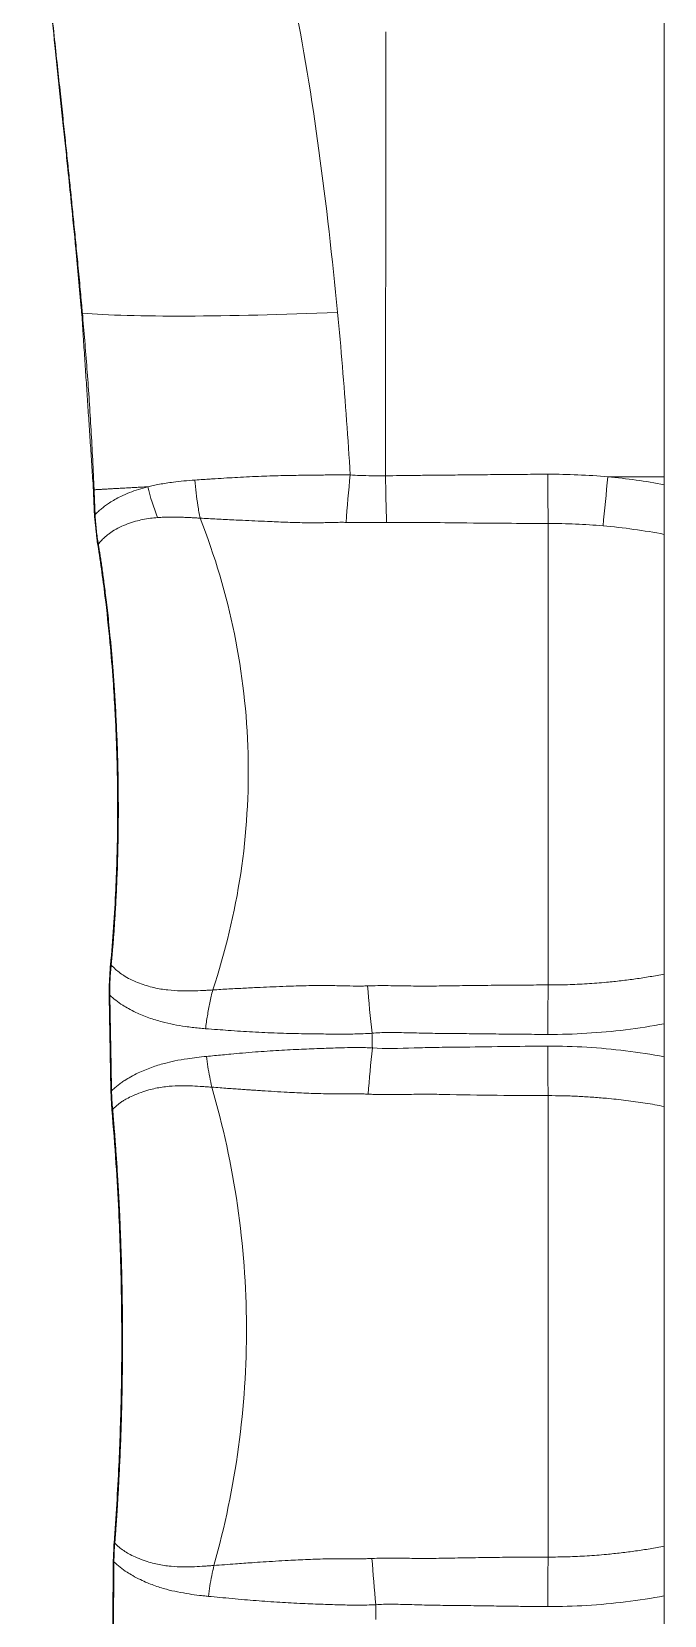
# Model space of a CAD drawing. Header units: millimetres. Extents: x -2408 to -1447, y -915 to -594.
# Drawn here: x -2048.26 to -2029.88, y -817.92 to -771.9 of the extents above; entities that cross this region are included whole.
import ezdxf

# ---------------------------------------------------------------- set-up
doc = ezdxf.new("R2010")
doc.units = ezdxf.units.MM
doc.layers.add('4', color=7, linetype='CONTINUOUS', true_color=0xffffff)

msp = doc.modelspace()

# ---------------------------------------------------------------- linework, layer by layer
at = {"layer": '4', "color": 7, "linetype": 'Continuous', "lineweight": 5}
for p, q in [((-2029.88, -767.118, 35), (-2029.88, -784.832, 35)), ((-2031.518, -784.832, 35), (-2029.88, -784.832, 35)), ((-2029.88, -784.832, 35), (-2029.88, -785.062, 35)), ((-2029.88, -786.505, 35), (-2029.88, -799.285, 35)), ((-2029.88, -800.727, 35), (-2029.88, -801.687, 35)), ((-2045.938, -802.619, 35), (-2045.94, -802.619, 35)), ((-2029.88, -803.13, 35), (-2029.88, -815.91, 35)), ((-2029.88, -817.352, 35), (-2029.88, -818.312, 35))]:
    msp.add_line(p, q, dxfattribs=at)
for centre, major_axis, ratio, start_param, end_param in [((-2046.616, -779.92, 35), (0.199, 0.018), 0.000142, 2.696134, 3.115965), ((-2046.603, -780.06, 35), (0.199, 0.018), 0.00013, 2.694961, 3.114704), ((-2037.799, -779.284, 35), (9.985, 0.548), 0.068861, 3.58936, 4.550343), ((-2037.254, -784.799, 35), (-0.029, 5.5), 0.131287, 1.570601, 1.820739), ((-2032.965, -784.752, 35), (-0.015, 5.5), 0.054932, 1.571871, 1.835102), ((-2031.372, -784.832, 35), (0.563, 5.471), 0.026417, 1.573523, 1.837454), ((-2046.269, -785.101, 35), (0.2, 0.009), 0.000033, 3.160476, 3.608176), ((-2046.254, -785.455, 35), (0.2, 0.008), 0.000019, 3.16099, 3.607888), ((-2046.234, -785.924, 35), (0.2, 0.008), 0.002479, 2.675596, 3.123271), ((-2046.233, -785.959, 35), (0.2, 0.01), 0.002581, 2.673541, 3.147639), ((-2045.773, -799.033, 35), (0.199, -0.019), 0.000228, 3.148194, 3.657039), ((-2045.773, -799.033, 35), (0.199, -0.019), 0.000228, 3.222798, 3.620172), ((-2045.808, -799.7, 35), (0.2, -0.002), 0.002197, 3.145982, 3.61135), ((-2045.807, -799.889, 35), (0.2, 0.004), 0.001706, 3.159815, 3.599841), ((-2045.801, -800.23, 35), (0.2, 0.004), 0.000008, 3.163948, 3.599715), ((-2045.764, -802.276, 35), (0.2, 0.003), 0.000007, 3.164115, 3.599093), ((-2045.729, -803.204, 35), (0.199, 0.018), 0.000177, 2.650358, 3.127817), ((-2045.665, -815.831, 35), (0.199, -0.016), 0.000187, 3.155792, 3.631996), ((-2045.691, -816.744, 35), (0.2, -0.001), 0.000002, 2.685364, 3.119017), ((-2045.688, -816.401, 35), (0.2, -0.001), 0.00175, 3.163791, 3.597826), ((-2045.688, -816.401, 35), (-0.2, 0.001), 0.00175, 0.022199, 0.429185)]:
    msp.add_ellipse(centre, major_axis=major_axis, ratio=ratio, start_param=start_param, end_param=end_param, dxfattribs=at)
for points, knots in [([(-2048.256, -765.2, 35), (-2048.215, -765.724, 35), (-2048.138, -766.654, 35), (-2048.027, -767.865, 35), (-2047.936, -768.826, 35), (-2047.794, -770.261, 35), (-2047.649, -771.666, 35), (-2047.503, -773.048, 35), (-2047.425, -773.795, 35), (-2047.348, -774.52, 35), (-2047.276, -775.217, 35), (-2047.195, -775.993, 35), (-2047.094, -776.988, 35), (-2046.961, -778.336, 35), (-2046.866, -779.361, 35), (-2046.815, -779.937, 35)], [0, 0, 0, 0, 0.106344, 0.189055, 0.246445, 0.301867, 0.481348, 0.532436, 0.583523, 0.633442, 0.680125, 0.725657, 0.791391, 0.882842, 1, 1, 1, 1]), ([(-2046.795, -779.936, 35), (-2046.815, -779.723, 35), (-2046.855, -779.275, 35), (-2046.918, -778.612, 35), (-2046.981, -777.961, 35), (-2047.041, -777.356, 35), (-2047.099, -776.78, 35), (-2047.157, -776.215, 35), (-2047.216, -775.643, 35), (-2047.279, -775.043, 35), (-2047.348, -774.394, 35), (-2047.425, -773.675, 35), (-2047.51, -772.877, 35), (-2047.603, -772.002, 35), (-2047.703, -771.053, 35), (-2047.809, -770.029, 35), (-2047.92, -768.921, 35), (-2048.037, -767.72, 35), (-2048.15, -766.47, 35), (-2048.222, -765.619, 35), (-2048.255, -765.2, 35)], [0, 0, 0, 0, 0.043198, 0.091254, 0.135043, 0.175722, 0.214449, 0.252381, 0.290783, 0.331076, 0.374692, 0.423046, 0.477491, 0.537264, 0.601486, 0.670782, 0.74578, 0.827003, 0.915044, 1, 1, 1, 1]), ([(-2039.372, -780.051, 35), (-2039.525, -778.489, 35), (-2039.863, -775.413, 35), (-2040.579, -770.996, 35), (-2041.253, -768.102, 35), (-2041.625, -766.726, 35)], [0, 0, 0, 0, 0.356139, 0.69965, 1, 1, 1, 1]), ([(-2043.515, -784.928, 35), (-2043.622, -784.936, 35), (-2043.836, -784.953, 35), (-2044.113, -784.984, 35), (-2044.349, -785.017, 35), (-2044.543, -785.049, 35), (-2044.722, -785.084, 35), (-2044.833, -785.11, 35), (-2044.886, -785.123, 35)], [0, 0, 0, 0, 0.216663, 0.434027, 0.587791, 0.733443, 0.870874, 1, 1, 1, 1]), ([(-2039.002, -784.776, 35), (-2039.068, -784.776, 35), (-2039.204, -784.774, 35), (-2039.409, -784.775, 35), (-2039.623, -784.778, 35), (-2039.97, -784.784, 35), (-2040.411, -784.788, 35), (-2040.995, -784.798, 35), (-2041.609, -784.816, 35), (-2042.156, -784.842, 35), (-2042.599, -784.868, 35), (-2042.862, -784.884, 35), (-2043.087, -784.899, 35), (-2043.286, -784.912, 35), (-2043.433, -784.922, 35), (-2043.515, -784.928, 35)], [0, 0, 0, 0, 0.040203, 0.083563, 0.126936, 0.172168, 0.299965, 0.403904, 0.545217, 0.701274, 0.774276, 0.853944, 0.889003, 0.937772, 1, 1, 1, 1]), ([(-2044.887, -785.123, 35), (-2044.976, -785.147, 35), (-2045.159, -785.197, 35), (-2045.42, -785.291, 35), (-2045.647, -785.391, 35), (-2045.839, -785.492, 35), (-2045.985, -785.581, 35), (-2046.11, -785.667, 35), (-2046.217, -785.751, 35), (-2046.319, -785.838, 35), (-2046.382, -785.9, 35), (-2046.413, -785.931, 35)], [0, 0, 0, 0, 0.143825, 0.294155, 0.450557, 0.563092, 0.67101, 0.754325, 0.836964, 0.918855, 1, 1, 1, 1]), ([(-2044.599, -786.017, 35), (-2044.67, -786.024, 35), (-2044.817, -786.038, 35), (-2045.03, -786.073, 35), (-2045.252, -786.127, 35), (-2045.476, -786.2, 35), (-2045.7, -786.295, 35), (-2045.868, -786.389, 35), (-2045.99, -786.473, 35), (-2046.072, -786.536, 35), (-2046.155, -786.609, 35), (-2046.239, -786.691, 35), (-2046.292, -786.752, 35), (-2046.32, -786.783, 35)], [0, 0, 0, 0, 0.097883, 0.204016, 0.310907, 0.43657, 0.565907, 0.697856, 0.751146, 0.807996, 0.868417, 0.932417, 1, 1, 1, 1]), ([(-2043.363, -786.036, 35), (-2043.405, -786.033, 35), (-2043.494, -786.027, 35), (-2043.63, -786.019, 35), (-2043.775, -786.012, 35), (-2043.926, -786.006, 35), (-2044.084, -786.002, 35), (-2044.249, -786.002, 35), (-2044.423, -786.006, 35), (-2044.539, -786.013, 35), (-2044.599, -786.017, 35)], [0, 0, 0, 0, 0.096176, 0.202695, 0.314077, 0.437298, 0.561171, 0.696811, 0.843514, 1, 1, 1, 1]), ([(-2039.123, -786.157, 35), (-2039.171, -786.156, 35), (-2039.275, -786.155, 35), (-2039.441, -786.157, 35), (-2039.63, -786.162, 35), (-2039.929, -786.17, 35), (-2040.354, -786.17, 35), (-2040.878, -786.153, 35), (-2041.483, -786.128, 35), (-2041.979, -786.105, 35), (-2042.383, -786.086, 35), (-2042.632, -786.074, 35), (-2042.879, -786.061, 35), (-2043.124, -786.049, 35), (-2043.283, -786.04, 35), (-2043.363, -786.036, 35)], [0, 0, 0, 0, 0.031863, 0.068312, 0.109697, 0.157387, 0.26788, 0.395533, 0.514532, 0.688394, 0.749644, 0.811423, 0.873736, 0.936592, 1, 1, 1, 1]), ([(-2043.363, -786.036, 35), (-2042.506, -788.212, 35), (-2042.032, -790.543, 35), (-2041.91, -795.206, 35), (-2042.26, -797.537, 35), (-2042.997, -799.744, 35)], [0, 0, 0, 0, 0.5, 0.5, 1, 1, 1, 1]), ([(-2037.946, -786.163, 35), (-2038.1, -786.164, 35), (-2038.384, -786.165, 35), (-2038.777, -786.164, 35), (-2039.015, -786.159, 35), (-2039.123, -786.157, 35)], [0, 0, 0, 0, 0.390862, 0.72424, 1, 1, 1, 1]), ([(-2033.253, -786.19, 35), (-2033.66, -786.188, 35), (-2034.574, -786.185, 35), (-2035.839, -786.171, 35), (-2036.851, -786.159, 35), (-2037.502, -786.16, 35), (-2037.802, -786.162, 35), (-2037.946, -786.163, 35)], [0, 0, 0, 0, 0.259718, 0.582478, 0.807883, 0.907152, 1, 1, 1, 1]), ([(-2033.253, -786.19, 35), (-2033.253, -788.372, 35), (-2033.253, -790.634, 35), (-2033.253, -795.156, 35), (-2033.253, -797.417, 35), (-2033.253, -799.6, 35)], [0, 0, 0, 0, 0.5, 0.5, 1, 1, 1, 1]), ([(-2046.351, -786.714, 35), (-2046.267, -787.241, 35), (-2046.128, -788.216, 35), (-2045.985, -789.564, 35), (-2045.894, -790.672, 35), (-2045.84, -791.556, 35), (-2045.796, -792.446, 35), (-2045.763, -793.549, 35), (-2045.754, -795.056, 35), (-2045.803, -796.922, 35), (-2045.899, -798.283, 35), (-2045.967, -799.014, 35)], [0, 0, 0, 0, 0.129692, 0.239603, 0.329649, 0.399848, 0.455148, 0.546092, 0.668248, 0.821546, 1, 1, 1, 1]), ([(-2045.946, -799.016, 35), (-2045.942, -798.975, 35), (-2045.933, -798.888, 35), (-2045.921, -798.749, 35), (-2045.907, -798.596, 35), (-2045.893, -798.428, 35), (-2045.879, -798.245, 35), (-2045.864, -798.046, 35), (-2045.849, -797.829, 35), (-2045.834, -797.592, 35), (-2045.818, -797.333, 35), (-2045.803, -797.051, 35), (-2045.788, -796.742, 35), (-2045.774, -796.405, 35), (-2045.761, -796.036, 35), (-2045.75, -795.632, 35), (-2045.743, -795.188, 35), (-2045.738, -794.701, 35), (-2045.739, -794.165, 35), (-2045.745, -793.579, 35), (-2045.759, -792.948, 35), (-2045.783, -792.288, 35), (-2045.814, -791.634, 35), (-2045.851, -791.019, 35), (-2045.89, -790.467, 35), (-2045.93, -789.975, 35), (-2045.97, -789.536, 35), (-2046.009, -789.144, 35), (-2046.047, -788.796, 35), (-2046.082, -788.487, 35), (-2046.116, -788.211, 35), (-2046.147, -787.963, 35), (-2046.177, -787.739, 35), (-2046.205, -787.537, 35), (-2046.232, -787.353, 35), (-2046.257, -787.185, 35), (-2046.28, -787.033, 35), (-2046.301, -786.901, 35), (-2046.314, -786.819, 35), (-2046.32, -786.783, 35)], [0, 0, 0, 0, 0.010072, 0.021521, 0.034059, 0.047754, 0.062672, 0.078912, 0.096617, 0.115931, 0.136985, 0.159964, 0.185065, 0.212458, 0.242425, 0.275355, 0.311463, 0.351001, 0.394354, 0.44243, 0.494265, 0.548577, 0.60386, 0.654354, 0.699132, 0.739185, 0.775018, 0.806959, 0.835413, 0.860655, 0.883152, 0.903415, 0.921725, 0.938314, 0.953416, 0.967183, 0.979727, 0.991152, 1, 1, 1, 1]), ([(-2045.946, -799.016, 35), (-2045.904, -799.06, 35), (-2045.821, -799.148, 35), (-2045.685, -799.258, 35), (-2045.528, -799.364, 35), (-2045.343, -799.462, 35), (-2045.069, -799.575, 35), (-2044.727, -799.681, 35), (-2044.321, -799.75, 35), (-2043.944, -799.774, 35), (-2043.6, -799.774, 35), (-2043.332, -799.764, 35), (-2043.134, -799.753, 35), (-2043.041, -799.747, 35), (-2042.997, -799.744, 35)], [0, 0, 0, 0, 0.064352, 0.127497, 0.18921, 0.270816, 0.354326, 0.501522, 0.631767, 0.744027, 0.840399, 0.925803, 0.965176, 1, 1, 1, 1]), ([(-2033.253, -799.6, 35), (-2033.065, -799.598, 35), (-2032.689, -799.595, 35), (-2032.124, -799.567, 35), (-2031.605, -799.527, 35), (-2031.135, -799.478, 35), (-2030.713, -799.424, 35), (-2030.295, -799.36, 35), (-2030.018, -799.31, 35), (-2029.88, -799.285, 35)], [0, 0, 0, 0, 0.166333, 0.333054, 0.500331, 0.626145, 0.751311, 0.875904, 1, 1, 1, 1]), ([(-2042.997, -799.744, 35), (-2042.843, -799.734, 35), (-2042.541, -799.716, 35), (-2042.078, -799.692, 35), (-2041.526, -799.665, 35), (-2040.93, -799.64, 35), (-2040.286, -799.619, 35), (-2039.732, -799.612, 35), (-2039.244, -799.624, 35), (-2038.895, -799.632, 35), (-2038.658, -799.632, 35), (-2038.551, -799.628, 35), (-2038.499, -799.627, 35)], [0, 0, 0, 0, 0.115384, 0.225304, 0.329811, 0.497912, 0.625324, 0.749496, 0.852617, 0.933462, 0.967955, 1, 1, 1, 1]), ([(-2038.499, -799.627, 35), (-2038.401, -799.623, 35), (-2038.201, -799.617, 35), (-2037.903, -799.619, 35), (-2037.606, -799.624, 35), (-2037.218, -799.63, 35), (-2036.719, -799.633, 35), (-2036.07, -799.625, 35), (-2035.373, -799.614, 35), (-2034.648, -799.607, 35), (-2033.944, -799.601, 35), (-2033.481, -799.6, 35), (-2033.253, -799.6, 35)], [0, 0, 0, 0, 0.056705, 0.115183, 0.171149, 0.227123, 0.337454, 0.456701, 0.598368, 0.73616, 0.870043, 1, 1, 1, 1]), ([(-2045.986, -799.892, 35), (-2045.929, -799.944, 35), (-2045.811, -800.05, 35), (-2045.628, -800.179, 35), (-2045.434, -800.296, 35), (-2045.188, -800.422, 35), (-2044.867, -800.556, 35), (-2044.497, -800.669, 35), (-2044.137, -800.75, 35), (-2043.843, -800.799, 35), (-2043.596, -800.832, 35), (-2043.403, -800.853, 35), (-2043.271, -800.864, 35), (-2043.205, -800.87, 35)], [0, 0, 0, 0, 0.089036, 0.182257, 0.255091, 0.342124, 0.483555, 0.618158, 0.725483, 0.832699, 0.888494, 0.944276, 1, 1, 1, 1]), ([(-2043.205, -800.87, 35), (-2043.089, -800.879, 35), (-2042.874, -800.895, 35), (-2042.535, -800.921, 35), (-2042.196, -800.944, 35), (-2041.725, -800.973, 35), (-2041.138, -801, 35), (-2040.469, -801.017, 35), (-2039.855, -801.023, 35), (-2039.318, -801.029, 35), (-2038.888, -801.026, 35), (-2038.582, -801.016, 35), (-2038.435, -801.007, 35), (-2038.371, -801.004, 35)], [0, 0, 0, 0, 0.082602, 0.152807, 0.232956, 0.3092, 0.460504, 0.602903, 0.715924, 0.824885, 0.916289, 0.963348, 1, 1, 1, 1]), ([(-2038.371, -801.004, 35), (-2038.295, -800.998, 35), (-2038.142, -800.985, 35), (-2037.9, -800.981, 35), (-2037.643, -800.982, 35), (-2037.265, -800.99, 35), (-2036.764, -801.004, 35), (-2036.126, -801.011, 35), (-2035.459, -801.015, 35), (-2034.754, -801.024, 35), (-2034.023, -801.033, 35), (-2033.52, -801.035, 35), (-2033.268, -801.037, 35)], [0, 0, 0, 0, 0.044568, 0.091062, 0.142734, 0.1961, 0.313567, 0.438144, 0.571475, 0.704989, 0.852263, 1, 1, 1, 1]), ([(-2038.361, -801.427, 35), (-2038.427, -801.424, 35), (-2038.578, -801.419, 35), (-2038.848, -801.417, 35), (-2039.095, -801.421, 35), (-2039.435, -801.429, 35), (-2039.854, -801.445, 35), (-2040.447, -801.467, 35), (-2041.093, -801.499, 35), (-2041.662, -801.539, 35), (-2042.123, -801.576, 35), (-2042.44, -801.605, 35), (-2042.712, -801.631, 35), (-2042.949, -801.653, 35), (-2043.102, -801.668, 35), (-2043.179, -801.675, 35)], [0, 0, 0, 0, 0.03795, 0.085904, 0.154725, 0.180578, 0.283437, 0.399693, 0.533602, 0.678046, 0.758895, 0.834485, 0.88998, 0.94516, 1, 1, 1, 1]), ([(-2033.268, -801.378, 35), (-2034.136, -801.38, 35), (-2034.997, -801.398, 35), (-2036.066, -801.408, 35), (-2036.28, -801.41, 35), (-2036.714, -801.418, 35), (-2036.934, -801.424, 35), (-2037.581, -801.441, 35), (-2037.995, -801.463, 35), (-2038.361, -801.427, 35)], [0, 0, 0, 0, 0.5, 0.5, 0.625, 0.625, 0.75, 0.75, 1, 1, 1, 1]), ([(-2043.179, -801.675, 35), (-2043.273, -801.685, 35), (-2043.463, -801.704, 35), (-2043.771, -801.746, 35), (-2044.085, -801.801, 35), (-2044.434, -801.882, 35), (-2044.795, -801.995, 35), (-2045.118, -802.132, 35), (-2045.37, -802.262, 35), (-2045.533, -802.359, 35), (-2045.658, -802.443, 35), (-2045.758, -802.517, 35), (-2045.851, -802.595, 35), (-2045.909, -802.65, 35), (-2045.937, -802.677, 35)], [0, 0, 0, 0, 0.07995, 0.160604, 0.271691, 0.369026, 0.499011, 0.64479, 0.734932, 0.8091, 0.858669, 0.907043, 0.954171, 1, 1, 1, 1]), ([(-2043.023, -802.57, 35), (-2043.065, -802.566, 35), (-2043.154, -802.56, 35), (-2043.343, -802.546, 35), (-2043.6, -802.532, 35), (-2043.928, -802.525, 35), (-2044.292, -802.541, 35), (-2044.604, -802.586, 35), (-2044.871, -802.653, 35), (-2045.091, -802.725, 35), (-2045.307, -802.81, 35), (-2045.474, -802.891, 35), (-2045.591, -802.959, 35), (-2045.676, -803.016, 35), (-2045.756, -803.078, 35), (-2045.833, -803.145, 35), (-2045.881, -803.195, 35), (-2045.904, -803.219, 35)], [0, 0, 0, 0, 0.03341, 0.072191, 0.155316, 0.248801, 0.358154, 0.486942, 0.553336, 0.63624, 0.728767, 0.806406, 0.845412, 0.884351, 0.923144, 0.961717, 1, 1, 1, 1]), ([(-2038.48, -802.772, 35), (-2038.534, -802.769, 35), (-2038.644, -802.764, 35), (-2038.889, -802.759, 35), (-2039.247, -802.761, 35), (-2039.738, -802.763, 35), (-2040.279, -802.746, 35), (-2040.902, -802.713, 35), (-2041.354, -802.686, 35), (-2041.654, -802.666, 35), (-2041.754, -802.66, 35), (-2041.876, -802.651, 35), (-2042.02, -802.642, 35), (-2042.184, -802.63, 35), (-2042.368, -802.617, 35), (-2042.572, -802.603, 35), (-2042.794, -802.587, 35), (-2042.944, -802.575, 35), (-2043.023, -802.57, 35)], [0, 0, 0, 0, 0.03259, 0.067663, 0.150523, 0.254006, 0.374173, 0.492953, 0.655776, 0.673334, 0.696059, 0.723951, 0.757012, 0.795244, 0.838652, 0.88724, 0.941018, 1, 1, 1, 1]), ([(-2043.023, -802.57, 35), (-2042.367, -804.824, 35), (-2042.028, -807.17, 35), (-2042.007, -811.863, 35), (-2042.326, -814.21, 35), (-2042.962, -816.468, 35)], [0, 0, 0, 0, 0.5, 0.5, 1, 1, 1, 1]), ([(-2033.254, -802.815, 35), (-2033.463, -802.814, 35), (-2033.892, -802.813, 35), (-2034.845, -802.807, 35), (-2035.792, -802.792, 35), (-2036.711, -802.772, 35), (-2037.227, -802.777, 35), (-2037.613, -802.784, 35), (-2037.878, -802.786, 35), (-2038.091, -802.785, 35), (-2038.291, -802.781, 35), (-2038.419, -802.775, 35), (-2038.48, -802.772, 35)], [0, 0, 0, 0, 0.119872, 0.245512, 0.545338, 0.662374, 0.773195, 0.842055, 0.884535, 0.926011, 0.964493, 1, 1, 1, 1]), ([(-2029.88, -803.13, 35), (-2030.064, -803.096, 35), (-2030.434, -803.03, 35), (-2030.994, -802.952, 35), (-2031.511, -802.896, 35), (-2031.982, -802.858, 35), (-2032.405, -802.833, 35), (-2032.829, -802.818, 35), (-2033.112, -802.816, 35), (-2033.254, -802.815, 35)], [0, 0, 0, 0, 0.165596, 0.332091, 0.499664, 0.62478, 0.749828, 0.874877, 1, 1, 1, 1]), ([(-2033.254, -802.815, 35), (-2033.254, -804.997, 35), (-2033.254, -807.258, 35), (-2033.254, -811.781, 35), (-2033.254, -814.042, 35), (-2033.254, -816.225, 35)], [0, 0, 0, 0, 0.5, 0.5, 1, 1, 1, 1]), ([(-2045.929, -803.222, 35), (-2045.883, -803.743, 35), (-2045.807, -804.728, 35), (-2045.73, -806.095, 35), (-2045.683, -807.236, 35), (-2045.659, -808.147, 35), (-2045.643, -809.061, 35), (-2045.637, -810.196, 35), (-2045.655, -811.745, 35), (-2045.72, -813.663, 35), (-2045.807, -815.062, 35), (-2045.865, -815.815, 35)], [0, 0, 0, 0, 0.124522, 0.235112, 0.325689, 0.396299, 0.451923, 0.543399, 0.666273, 0.820485, 1, 1, 1, 1]), ([(-2045.841, -815.817, 35), (-2045.84, -815.812, 35), (-2045.836, -815.765, 35), (-2045.829, -815.67, 35), (-2045.818, -815.528, 35), (-2045.807, -815.371, 35), (-2045.795, -815.2, 35), (-2045.782, -815.013, 35), (-2045.769, -814.809, 35), (-2045.756, -814.586, 35), (-2045.741, -814.343, 35), (-2045.727, -814.078, 35), (-2045.712, -813.788, 35), (-2045.697, -813.471, 35), (-2045.681, -813.124, 35), (-2045.666, -812.743, 35), (-2045.652, -812.326, 35), (-2045.64, -811.868, 35), (-2045.629, -811.365, 35), (-2045.621, -810.812, 35), (-2045.616, -810.21, 35), (-2045.616, -809.571, 35), (-2045.622, -808.919, 35), (-2045.632, -808.286, 35), (-2045.647, -807.701, 35), (-2045.663, -807.177, 35), (-2045.68, -806.708, 35), (-2045.699, -806.285, 35), (-2045.718, -805.903, 35), (-2045.737, -805.555, 35), (-2045.755, -805.239, 35), (-2045.773, -804.951, 35), (-2045.79, -804.687, 35), (-2045.807, -804.446, 35), (-2045.823, -804.225, 35), (-2045.838, -804.022, 35), (-2045.852, -803.836, 35), (-2045.866, -803.666, 35), (-2045.879, -803.51, 35), (-2045.891, -803.369, 35), (-2045.899, -803.273, 35), (-2045.904, -803.225, 35), (-2045.904, -803.219, 35)], [0, 0, 0, 0, 0.001091, 0.011346, 0.022668, 0.035108, 0.04872, 0.063564, 0.079726, 0.097355, 0.116603, 0.137605, 0.160543, 0.185647, 0.213116, 0.243171, 0.276156, 0.312435, 0.352186, 0.395846, 0.444022, 0.495331, 0.547774, 0.599202, 0.645769, 0.686972, 0.723991, 0.757374, 0.787617, 0.81508, 0.840095, 0.862913, 0.883789, 0.902925, 0.920453, 0.936521, 0.951276, 0.96481, 0.977186, 0.988461, 0.99869, 1, 1, 1, 1]), ([(-2045.841, -815.817, 35), (-2045.801, -815.857, 35), (-2045.72, -815.939, 35), (-2045.585, -816.04, 35), (-2045.43, -816.136, 35), (-2045.243, -816.226, 35), (-2045.027, -816.312, 35), (-2044.809, -816.383, 35), (-2044.543, -816.45, 35), (-2044.232, -816.496, 35), (-2043.869, -816.513, 35), (-2043.54, -816.506, 35), (-2043.282, -816.492, 35), (-2043.093, -816.478, 35), (-2043.003, -816.471, 35), (-2042.962, -816.468, 35)], [0, 0, 0, 0, 0.063251, 0.127729, 0.193073, 0.271382, 0.362621, 0.445281, 0.511572, 0.640349, 0.750002, 0.843846, 0.927415, 0.966468, 1, 1, 1, 1]), ([(-2033.253, -816.225, 35), (-2033.065, -816.223, 35), (-2032.688, -816.219, 35), (-2032.123, -816.192, 35), (-2031.605, -816.152, 35), (-2031.135, -816.103, 35), (-2030.713, -816.049, 35), (-2030.295, -815.985, 35), (-2030.018, -815.935, 35), (-2029.88, -815.91, 35)], [0, 0, 0, 0, 0.166714, 0.333434, 0.50033, 0.626141, 0.751306, 0.875901, 1, 1, 1, 1]), ([(-2045.868, -816.362, 35), (-2045.809, -816.416, 35), (-2045.69, -816.527, 35), (-2045.504, -816.655, 35), (-2045.306, -816.775, 35), (-2045.11, -816.876, 35), (-2044.907, -816.969, 35), (-2044.658, -817.066, 35), (-2044.268, -817.189, 35), (-2043.819, -817.279, 35), (-2043.443, -817.33, 35), (-2043.256, -817.351, 35), (-2043.168, -817.36, 35), (-2043.124, -817.365, 35)], [0, 0, 0, 0, 0.092841, 0.190231, 0.262007, 0.354037, 0.432069, 0.499551, 0.629507, 0.838446, 0.925134, 0.962567, 1, 1, 1, 1]), ([(-2042.962, -816.468, 35), (-2042.756, -816.453, 35), (-2042.397, -816.426, 35), (-2041.914, -816.391, 35), (-2041.405, -816.357, 35), (-2040.866, -816.324, 35), (-2040.236, -816.292, 35), (-2039.683, -816.275, 35), (-2039.18, -816.276, 35), (-2038.809, -816.277, 35), (-2038.548, -816.272, 35), (-2038.429, -816.267, 35), (-2038.371, -816.265, 35)], [0, 0, 0, 0, 0.151066, 0.262624, 0.334774, 0.494992, 0.616782, 0.737424, 0.841711, 0.927492, 0.965027, 1, 1, 1, 1]), ([(-2038.371, -816.265, 35), (-2038.275, -816.261, 35), (-2038.078, -816.252, 35), (-2037.786, -816.254, 35), (-2037.497, -816.258, 35), (-2037.124, -816.263, 35), (-2036.642, -816.264, 35), (-2036.025, -816.254, 35), (-2035.359, -816.241, 35), (-2034.664, -816.232, 35), (-2033.961, -816.226, 35), (-2033.49, -816.225, 35), (-2033.253, -816.225, 35)], [0, 0, 0, 0, 0.057132, 0.116017, 0.171708, 0.227408, 0.334706, 0.455034, 0.589078, 0.724656, 0.861666, 1, 1, 1, 1]), ([(-2043.124, -817.365, 35), (-2043.012, -817.375, 35), (-2042.789, -817.397, 35), (-2042.437, -817.43, 35), (-2042.087, -817.462, 35), (-2041.628, -817.5, 35), (-2041.07, -817.54, 35), (-2040.417, -817.573, 35), (-2039.812, -817.597, 35), (-2039.363, -817.612, 35), (-2039.01, -817.62, 35), (-2038.745, -817.622, 35), (-2038.481, -817.618, 35), (-2038.321, -817.612, 35), (-2038.257, -817.609, 35)], [0, 0, 0, 0, 0.078897, 0.158784, 0.23978, 0.311883, 0.455632, 0.589699, 0.707423, 0.812346, 0.850415, 0.909594, 0.963826, 1, 1, 1, 1]), ([(-2038.257, -817.609, 35), (-2038.183, -817.604, 35), (-2038.032, -817.594, 35), (-2037.795, -817.593, 35), (-2037.544, -817.597, 35), (-2037.275, -817.605, 35), (-2036.992, -817.613, 35), (-2036.592, -817.624, 35), (-2036.066, -817.631, 35), (-2035.416, -817.636, 35), (-2034.905, -817.644, 35), (-2034.451, -817.651, 35), (-2033.957, -817.658, 35), (-2033.53, -817.66, 35), (-2033.268, -817.662, 35)], [0, 0, 0, 0, 0.044726, 0.091462, 0.14304, 0.196366, 0.253622, 0.313229, 0.437235, 0.57033, 0.703777, 0.744164, 0.842773, 1, 1, 1, 1])]:
    msp.add_open_spline(points, degree=3, knots=knots, dxfattribs=at)
for points, degree in [([(-2037.976, -784.802, 35), (-2037.974, -780.467, 35), (-2037.973, -776.132, 35), (-2037.971, -771.898, 35)], 3), ([(-2046.815, -779.936, 35), (-2046.802, -780.078, 35)], 1), ([(-2046.783, -780.076, 35), (-2046.785, -780.052, 35), (-2046.789, -780.006, 35), (-2046.793, -779.959, 35), (-2046.795, -779.936, 35)], 3), ([(-2046.805, -780.047, 35), (-2046.469, -785.11, 35)], 1), ([(-2046.447, -785.109, 35), (-2046.473, -784.518, 35), (-2046.533, -783.359, 35), (-2046.647, -781.684, 35), (-2046.736, -780.605, 35), (-2046.783, -780.076, 35)], 3), ([(-2039.002, -784.776, 35), (-2039.036, -784.252, 35), (-2039.106, -783.203, 35), (-2039.227, -781.628, 35), (-2039.321, -780.577, 35), (-2039.372, -780.051, 35)], 3), ([(-2043.515, -784.928, 35), (-2043.506, -785.052, 35), (-2043.482, -785.3, 35), (-2043.431, -785.67, 35), (-2043.388, -785.915, 35), (-2043.363, -786.036, 35)], 3), ([(-2039.002, -784.776, 35), (-2039.052, -785.241, 35), (-2039.092, -785.708, 35), (-2039.123, -786.157, 35)], 3), ([(-2037.976, -784.802, 35), (-2038.115, -784.803, 35), (-2038.376, -784.802, 35), (-2038.719, -784.796, 35), (-2038.913, -784.785, 35), (-2039.002, -784.776, 35)], 3), ([(-2033.267, -784.759, 35), (-2033.538, -784.76, 35), (-2034.058, -784.762, 35), (-2034.773, -784.769, 35), (-2035.43, -784.776, 35), (-2036.032, -784.782, 35), (-2036.586, -784.787, 35), (-2037.095, -784.792, 35), (-2037.56, -784.798, 35), (-2037.842, -784.801, 35), (-2037.976, -784.802, 35)], 3), ([(-2031.518, -784.832, 35), (-2031.808, -784.807, 35), (-2032.391, -784.77, 35), (-2032.975, -784.758, 35), (-2033.267, -784.759, 35)], 3), ([(-2029.88, -785.062, 35), (-2030.152, -785.011, 35), (-2030.697, -784.922, 35), (-2031.244, -784.858, 35), (-2031.518, -784.832, 35)], 3), ([(-2029.88, -786.505, 35), (-2029.88, -786.034, 35), (-2029.88, -785.549, 35), (-2029.88, -785.062, 35)], 3), ([(-2046.469, -785.109, 35), (-2046.464, -785.211, 35)], 1), ([(-2046.464, -785.209, 35), (-2046.454, -785.463, 35)], 1), ([(-2046.454, -785.461, 35), (-2046.434, -785.932, 35)], 1), ([(-2046.443, -785.21, 35), (-2046.444, -785.176, 35), (-2046.446, -785.142, 35), (-2046.447, -785.109, 35)], 3), ([(-2046.432, -785.463, 35), (-2046.436, -785.378, 35), (-2046.44, -785.294, 35), (-2046.443, -785.21, 35)], 3), ([(-2046.413, -785.931, 35), (-2046.416, -785.853, 35), (-2046.423, -785.698, 35), (-2046.429, -785.541, 35), (-2046.432, -785.463, 35)], 3), ([(-2044.886, -785.123, 35), (-2044.811, -785.423, 35), (-2044.714, -785.724, 35), (-2044.599, -786.017, 35)], 3), ([(-2046.434, -785.932, 35), (-2046.432, -785.969, 35)], 1), ([(-2046.433, -785.964, 35), (-2046.345, -786.792, 35)], 1), ([(-2046.411, -785.967, 35), (-2046.411, -785.961, 35), (-2046.412, -785.949, 35), (-2046.412, -785.937, 35), (-2046.413, -785.931, 35)], 3), ([(-2046.32, -786.783, 35), (-2046.341, -786.66, 35), (-2046.378, -786.401, 35), (-2046.403, -786.116, 35), (-2046.411, -785.967, 35)], 3), ([(-2031.659, -786.259, 35), (-2031.924, -786.236, 35), (-2032.455, -786.202, 35), (-2032.987, -786.19, 35), (-2033.253, -786.19, 35)], 3), ([(-2029.88, -786.505, 35), (-2030.175, -786.449, 35), (-2030.767, -786.352, 35), (-2031.361, -786.285, 35), (-2031.659, -786.259, 35)], 3), ([(-2045.971, -799.01, 35), (-2046.008, -799.703, 35)], 1), ([(-2045.986, -799.699, 35), (-2045.985, -799.613, 35), (-2045.98, -799.448, 35), (-2045.965, -799.221, 35), (-2045.953, -799.083, 35), (-2045.946, -799.016, 35)], 3), ([(-2029.88, -800.727, 35), (-2029.88, -800.24, 35), (-2029.88, -799.756, 35), (-2029.88, -799.285, 35)], 3), ([(-2046.008, -799.697, 35), (-2046.007, -799.894, 35)], 1), ([(-2045.986, -799.892, 35), (-2045.987, -799.861, 35), (-2045.987, -799.797, 35), (-2045.987, -799.732, 35), (-2045.986, -799.699, 35)], 3), ([(-2043.205, -800.87, 35), (-2043.19, -800.744, 35), (-2043.154, -800.492, 35), (-2043.085, -800.115, 35), (-2043.028, -799.867, 35), (-2042.997, -799.744, 35)], 3), ([(-2038.37, -801.004, 35), (-2038.422, -800.541, 35), (-2038.466, -800.074, 35), (-2038.499, -799.627, 35)], 3), ([(-2033.268, -801.037, 35), (-2033.266, -800.553, 35), (-2033.261, -800.066, 35), (-2033.253, -799.6, 35)], 3), ([(-2046.007, -799.891, 35), (-2046, -800.234, 35)], 1), ([(-2046, -800.234, 35), (-2045.964, -802.28, 35)], 1), ([(-2045.98, -800.233, 35), (-2045.981, -800.177, 35), (-2045.983, -800.064, 35), (-2045.985, -799.95, 35), (-2045.986, -799.892, 35)], 3), ([(-2045.943, -802.279, 35), (-2045.947, -802.052, 35), (-2045.955, -801.597, 35), (-2045.967, -800.915, 35), (-2045.975, -800.461, 35), (-2045.98, -800.233, 35)], 3), ([(-2033.268, -801.037, 35), (-2032.888, -801.038, 35), (-2032.131, -801.016, 35), (-2031.002, -800.913, 35), (-2030.253, -800.797, 35), (-2029.88, -800.727, 35)], 3), ([(-2038.361, -801.427, 35), (-2038.364, -801.286, 35), (-2038.367, -801.145, 35), (-2038.371, -801.004, 35)], 3), ([(-2038.361, -801.427, 35), (-2038.409, -801.878, 35), (-2038.449, -802.334, 35), (-2038.48, -802.772, 35)], 3), ([(-2029.88, -801.687, 35), (-2030.253, -801.617, 35), (-2031.002, -801.501, 35), (-2032.131, -801.398, 35), (-2032.888, -801.377, 35), (-2033.268, -801.378, 35)], 3), ([(-2033.268, -801.378, 35), (-2033.267, -801.861, 35), (-2033.262, -802.348, 35), (-2033.254, -802.815, 35)], 3), ([(-2043.179, -801.675, 35), (-2043.166, -801.775, 35), (-2043.139, -801.975, 35), (-2043.087, -802.273, 35), (-2043.046, -802.471, 35), (-2043.023, -802.57, 35)], 3), ([(-2029.88, -803.13, 35), (-2029.88, -802.659, 35), (-2029.88, -802.174, 35), (-2029.88, -801.687, 35)], 3), ([(-2045.964, -802.278, 35), (-2045.958, -802.621, 35)], 1), ([(-2045.938, -802.619, 35), (-2045.939, -802.563, 35), (-2045.941, -802.451, 35), (-2045.942, -802.337, 35), (-2045.943, -802.279, 35)], 3), ([(-2045.958, -802.619, 35), (-2045.957, -802.678, 35)], 1), ([(-2045.957, -802.674, 35), (-2045.928, -803.225, 35)], 1), ([(-2045.937, -802.677, 35), (-2045.937, -802.667, 35), (-2045.937, -802.648, 35), (-2045.938, -802.628, 35), (-2045.938, -802.619, 35)], 3), ([(-2045.904, -803.219, 35), (-2045.922, -803.039, 35), (-2045.933, -802.858, 35), (-2045.937, -802.677, 35)], 3), ([(-2045.864, -815.811, 35), (-2045.888, -816.365, 35)], 1), ([(-2045.868, -816.362, 35), (-2045.865, -816.18, 35), (-2045.856, -815.998, 35), (-2045.841, -815.817, 35)], 3), ([(-2029.88, -817.352, 35), (-2029.88, -816.865, 35), (-2029.88, -816.381, 35), (-2029.88, -815.91, 35)], 3), ([(-2045.888, -816.362, 35), (-2045.888, -816.4, 35)], 1), ([(-2045.868, -816.4, 35), (-2045.868, -816.394, 35), (-2045.868, -816.382, 35), (-2045.868, -816.369, 35), (-2045.868, -816.362, 35)], 3), ([(-2038.258, -817.61, 35), (-2038.303, -817.158, 35), (-2038.341, -816.703, 35), (-2038.371, -816.265, 35)], 3), ([(-2033.268, -817.662, 35), (-2033.267, -817.178, 35), (-2033.262, -816.691, 35), (-2033.253, -816.225, 35)], 3), ([(-2045.89, -816.742, 35), (-2045.907, -818.858, 35)], 1), ([(-2045.888, -816.398, 35), (-2045.89, -816.744, 35)], 1), ([(-2045.886, -818.858, 35), (-2045.884, -818.623, 35), (-2045.88, -818.153, 35), (-2045.875, -817.448, 35), (-2045.871, -816.978, 35), (-2045.87, -816.742, 35)], 3), ([(-2045.87, -816.742, 35), (-2045.87, -816.687, 35), (-2045.869, -816.574, 35), (-2045.868, -816.459, 35), (-2045.868, -816.4, 35)], 3), ([(-2043.124, -817.365, 35), (-2043.111, -817.264, 35), (-2043.082, -817.064, 35), (-2043.028, -816.765, 35), (-2042.985, -816.567, 35), (-2042.962, -816.468, 35)], 3), ([(-2038.262, -818.043, 35), (-2038.26, -817.899, 35), (-2038.259, -817.754, 35), (-2038.257, -817.609, 35)], 3), ([(-2033.268, -817.662, 35), (-2032.888, -817.663, 35), (-2032.131, -817.641, 35), (-2031.002, -817.538, 35), (-2030.253, -817.422, 35), (-2029.88, -817.352, 35)], 3)]:
    msp.add_open_spline(points, degree=degree, dxfattribs=at)
for points, weights in [([(-2046.443, -785.21, 35), (-2046.459, -785.21, 35), (-2046.466, -785.21, 35), (-2046.464, -785.21, 35)], [1.00387648058, 0.993143149808, 1.00469892648, 1.03854381058]), ([(-2044.887, -785.123, 35), (-2045.509, -785.156, 35), (-2046.031, -785.185, 35), (-2046.443, -785.21, 35)], [1.00015056437, 0.99901917619, 1.00426399377, 1.0158850171]), ([(-2046.32, -786.783, 35), (-2046.347, -786.788, 35), (-2046.353, -786.789, 35), (-2046.338, -786.786, 35)], [1.00498934353, 0.985577853529, 1.02280797504, 1.11667970807]), ([(-2045.937, -802.677, 35), (-2045.952, -802.677, 35), (-2045.959, -802.678, 35), (-2045.957, -802.678, 35)], [1.00234096888, 0.994263015242, 1.00709093593, 1.04082473094]), ([(-2045.868, -816.362, 35), (-2045.882, -816.362, 35), (-2045.889, -816.362, 35), (-2045.888, -816.362, 35)], [1.00371416239, 0.99357876459, 1.00418686379, 1.03553845998]), ([(-2045.868, -816.362, 35), (-2045.882, -816.362, 35), (-2045.889, -816.362, 35), (-2045.888, -816.362, 35)], [1.00231189192, 0.994301663921, 1.00710677511, 1.0407272255])]:
    msp.add_rational_spline(points, weights, degree=3, dxfattribs=at)

doc.saveas('drawing.dxf')
